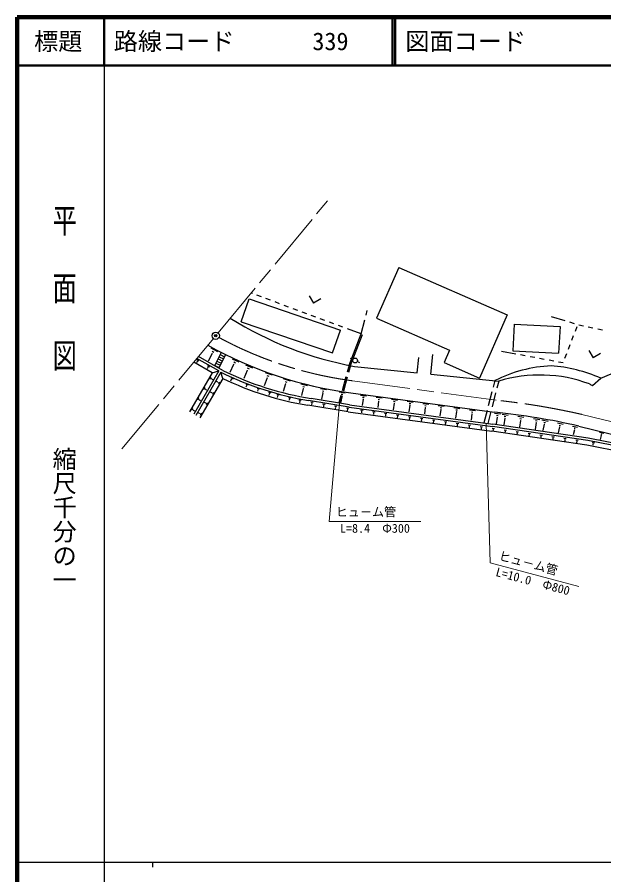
# Model space of a CAD drawing. Units: millimetres, scale not verified. Extents: x 40000 to 680000, y 20000 to 380000.
# Drawn here: x 40000 to 161498, y 202409 to 380000 of the extents above; entities that cross this region are included whole.
import ezdxf
from ezdxf.enums import TextEntityAlignment as Align

# ---------------------------------------------------------------- set-up
doc = ezdxf.new("R2010")
doc.units = ezdxf.units.MM
doc.header["$LTSCALE"] = 1000
doc.header["$PDMODE"] = 32
doc.header["$PDSIZE"] = 500
doc.linetypes.add('CHAIN', pattern=[18.5, 12, -1.5, 3.5, -1.5])
for name, color, linetype, lineweight in [('M-BGD', 7, 'Continuous', 25), ('M-BMK', 2, 'CHAIN', 13), ('M-BMK-SRVR', 3, 'Continuous', 25), ('M-STR-HTXT', 7, 'Continuous', 13), ('M-TTL', 2, 'Continuous', 140), ('M-TTL-BAND', 7, 'Continuous', 25), ('M-TTL-LINE', 7, 'Continuous', 50)]:
    doc.layers.add(name, color=color, linetype=linetype, lineweight=lineweight)
doc.layers.add('M-TTL-TXT', color=7, linetype='Continuous')
doc.styles.add('@ＭＳ ゴシック', font='')
doc.styles.add('ＭＳ ゴシック', font='')
doc.styles.get('@ＭＳ ゴシック').set_extended_font_data('@MS Gothic')
doc.styles.get('ＭＳ ゴシック').set_extended_font_data('MS Gothic')

msp = doc.modelspace()

# ---------------------------------------------------------------- linework, layer by layer
at = {"layer": 'M-BGD'}
for p, q in [((119017, 328191), (114412, 317654)), ((119017, 328191), (141467, 318380)), ((86402, 316939), (88018, 321671)), ((88018, 321671), (106944, 315205)), ((88715, 322758), (88434, 322862)), ((90591, 322063), (89653, 322410)), ((92466, 321368), (91529, 321716)), ((100469, 322295), (101356, 320766)), ((102885, 321653), (101356, 320766)), ((94342, 320674), (93404, 321021)), ((96217, 319979), (95280, 320326)), ((98093, 319284), (97155, 319631)), ((99968, 318589), (99030, 318937)), ((101844, 317895), (100906, 318242)), ((112256, 318285), (112515, 319251)), ((141467, 318380), (135741, 305277)), ((150560, 318026), (153434, 317166)), ((86402, 316939), (105328, 310474)), ((103719, 317200), (102781, 317547)), ((105595, 316505), (104657, 316852)), ((107470, 315810), (106532, 316158)), ((111221, 314421), (111997, 317319)), ((114412, 317654), (129531, 311046)), ((142932, 316413), (142645, 310921)), ((142932, 316413), (152419, 315918)), ((154392, 316880), (155350, 316593)), ((156310, 316315), (157288, 316104)), ((105328, 310474), (106944, 315205)), ((111221, 314421), (108408, 315463)), ((108730, 307936), (111221, 314421)), ((152419, 315918), (152132, 310425)), ((155601, 315016), (155961, 315949)), ((158265, 315893), (159243, 315681)), ((160220, 315470), (161198, 315258)), ((109016, 307843), (111501, 314313)), ((154882, 313150), (155242, 314083)), ((80120, 311524), (81472, 310799)), ((80410, 310847), (80748, 310665)), ((129531, 311046), (128410, 308481)), ((140323, 310868), (143271, 310312)), ((142645, 310921), (152132, 310425)), ((154162, 311283), (154522, 312216)), ((158375, 310994), (159262, 309465)), ((81775, 306744), (77211, 309316)), ((77217, 309083), (77652, 308838)), ((82568, 306871), (77535, 309708)), ((80361, 310350), (79527, 308796)), ((80319, 310373), (80403, 310328)), ((82272, 310597), (80890, 307816)), ((81602, 309248), (82498, 308803)), ((83165, 310146), (81763, 307325)), ((81825, 309696), (82720, 309251)), ((82047, 310144), (82943, 309699)), ((84520, 309284), (85931, 308616)), ((109526, 309102), (109065, 309296)), ((122860, 306364), (123185, 309562)), ((125694, 306077), (126106, 310140)), ((144254, 310126), (145236, 309941)), ((146219, 309756), (147202, 309570)), ((148184, 309385), (149167, 309199)), ((150150, 309014), (151132, 308828)), ((153442, 309417), (153802, 310350)), ((160791, 310352), (159262, 309465)), ((80400, 306371), (76563, 308534)), ((77287, 308699), (77140, 308438)), ((77274, 308707), (77301, 308692)), ((77307, 308861), (77415, 308799)), ((79465, 307472), (79318, 307210)), ((79395, 307856), (79830, 307610)), ((79452, 307479), (79479, 307464)), ((79484, 307633), (79593, 307572)), ((80934, 307905), (81830, 307460)), ((81157, 308353), (82053, 307908)), ((81380, 308800), (82275, 308355)), ((84825, 308103), (84040, 306444)), ((84781, 308124), (84869, 308082)), ((84849, 308610), (85202, 308443)), ((87298, 308029), (88759, 307403)), ((87658, 307356), (88023, 307199)), ((108730, 307936), (108331, 306474)), ((109016, 307843), (108621, 306396)), ((109854, 307682), (122860, 306364)), ((110448, 308715), (110909, 308522)), ((128410, 308481), (135741, 305277)), ((152115, 308643), (153074, 308462)), ((153074, 308462), (153083, 308484)), ((160883, 305245), (166034, 307448)), ((80400, 306371), (75693, 298306)), ((81775, 306744), (76557, 297802)), ((82207, 306492), (76989, 297550)), ((80109, 305476), (79857, 305045)), ((80400, 306371), (81775, 306744)), ((82602, 305186), (82207, 306492)), ((87653, 306839), (86939, 305175)), ((87607, 306859), (87698, 306820)), ((91344, 306452), (92817, 305906)), ((91733, 305805), (92101, 305669)), ((108068, 305510), (107279, 302616)), ((125694, 306077), (139717, 304656)), ((82602, 305186), (77852, 297046)), ((80144, 305239), (80081, 305131)), ((80250, 305123), (80234, 305096)), ((80242, 305109), (80501, 304958)), ((81560, 304391), (81300, 304542)), ((81567, 304404), (81552, 304377)), ((81721, 304369), (81658, 304261)), ((81945, 304455), (81693, 304023)), ((84336, 304945), (84181, 304598)), ((84217, 305371), (84734, 305139)), ((84320, 304952), (84353, 304938)), ((84341, 305129), (84471, 305071)), ((87353, 304018), (87826, 303854)), ((87481, 303815), (87599, 303774)), ((91753, 305295), (91140, 303642)), ((91707, 305312), (91799, 305278)), ((95570, 304074), (95093, 302488)), ((95109, 305156), (96552, 304722)), ((95520, 304561), (95881, 304452)), ((95525, 304087), (95615, 304060)), ((98775, 304072), (100114, 303748)), ((108358, 305431), (107568, 302537)), ((138912, 304737), (138566, 303405)), ((139717, 304656), (139341, 303204)), ((159161, 303720), (160883, 305245)), ((78849, 303317), (78597, 302885)), ((78884, 303080), (78821, 302972)), ((78990, 302964), (78974, 302937)), ((78982, 302950), (79241, 302799)), ((80300, 302231), (80040, 302383)), ((80307, 302245), (80292, 302218)), ((80461, 302210), (80398, 302102)), ((80685, 302296), (80433, 301864)), ((87491, 303652), (87392, 303367)), ((87476, 303657), (87506, 303647)), ((89715, 303197), (90190, 303033)), ((89854, 302830), (89754, 302544)), ((89839, 302835), (89869, 302825)), ((89844, 302993), (89963, 302952)), ((92079, 302376), (92555, 302211)), ((92218, 302008), (92118, 301719)), ((92203, 302013), (92233, 302003)), ((92208, 302171), (92327, 302130)), ((99250, 303107), (98892, 301631)), ((99180, 303549), (99514, 303468)), ((99208, 303117), (99291, 303096)), ((102804, 303119), (104061, 302879)), ((103289, 302245), (103032, 300894)), ((103204, 302652), (103518, 302592)), ((103250, 302252), (103328, 302237)), ((106715, 302386), (107932, 302210)), ((107119, 301955), (107423, 301911)), ((109126, 302230), (138847, 298214)), ((138315, 302437), (137562, 299533)), ((139090, 302236), (138336, 299332)), ((77589, 301158), (77337, 300726)), ((77624, 300920), (77561, 300812)), ((77730, 300804), (77714, 300777)), ((77722, 300791), (77981, 300640)), ((79040, 300072), (78780, 300223)), ((79425, 300137), (79173, 299705)), ((93775, 301896), (94258, 301773)), ((93943, 301544), (93869, 301254)), ((93919, 301704), (94040, 301674)), ((93928, 301548), (93958, 301540)), ((96197, 301279), (96686, 301155)), ((96367, 300924), (96291, 300627)), ((96343, 301086), (96465, 301055)), ((96351, 300928), (96382, 300920)), ((98326, 300792), (98812, 300695)), ((98511, 300452), (98454, 300164)), ((98480, 300610), (98601, 300586)), ((98496, 300455), (98527, 300449)), ((108724, 299257), (100334, 300621)), ((100795, 300343), (101289, 300263)), ((108798, 299752), (100900, 301036)), ((100956, 300165), (101080, 300145)), ((107015, 301651), (106595, 300110)), ((107305, 301572), (106893, 300062)), ((107218, 301568), (107029, 300255)), ((107180, 301574), (107256, 301563)), ((111112, 301760), (112351, 301593)), ((111631, 300933), (111450, 299595)), ((111526, 301326), (111836, 301284)), ((111592, 300939), (111669, 300928)), ((114333, 301325), (115572, 301158)), ((114852, 300498), (114671, 299160)), ((114747, 300891), (115057, 300849)), ((114813, 300504), (114890, 300493)), ((117554, 300890), (118793, 300723)), ((117968, 300456), (118278, 300414)), ((120775, 300455), (122014, 300288)), ((76329, 298999), (76077, 298567)), ((76364, 298761), (76301, 298653)), ((76470, 298645), (76454, 298618)), ((76462, 298632), (76721, 298480)), ((79047, 300086), (79032, 300059)), ((79201, 300051), (79138, 299943)), ((108577, 298268), (100173, 299634)), ((100994, 300007), (100946, 299711)), ((100979, 300010), (101009, 300005)), ((103263, 299942), (103757, 299862)), ((103462, 299606), (103414, 299310)), ((103424, 299764), (103547, 299744)), ((103446, 299609), (103477, 299604)), ((105731, 299541), (106224, 299461)), ((105929, 299205), (105881, 298909)), ((105892, 299363), (106015, 299343)), ((105914, 299208), (105945, 299203)), ((108198, 299140), (108692, 299060)), ((108397, 298804), (108349, 298508)), ((108359, 298962), (108483, 298942)), ((108381, 298806), (108412, 298801)), ((108724, 299257), (138442, 295242)), ((108798, 299752), (138512, 295737)), ((111136, 298719), (111631, 298650)), ((111342, 298388), (111300, 298090)), ((111301, 298545), (111424, 298527)), ((111326, 298390), (111357, 298385)), ((113612, 298374), (114107, 298305)), ((118073, 300063), (117892, 298725)), ((118034, 300068), (118111, 300058)), ((121294, 299628), (121113, 298290)), ((121189, 300021), (121499, 299979)), ((121255, 299633), (121333, 299623)), ((123996, 300020), (125235, 299853)), ((124515, 299193), (124334, 297854)), ((124410, 299586), (124720, 299544)), ((124476, 299198), (124554, 299188)), ((127217, 299585), (128457, 299418)), ((127737, 298758), (127556, 297419)), ((127632, 299151), (127942, 299109)), ((127698, 298763), (127775, 298753)), ((130439, 299150), (131678, 298983)), ((130853, 298716), (131163, 298674)), ((133660, 298715), (134900, 298548)), ((137311, 298565), (136643, 295989)), ((138085, 298364), (137441, 295881)), ((77779, 297913), (77520, 298064)), ((77787, 297926), (77772, 297899)), ((77941, 297891), (77878, 297783)), ((78165, 297978), (77913, 297546)), ((108577, 298268), (138303, 294251)), ((113818, 298042), (113776, 297745)), ((113777, 298199), (113900, 298182)), ((113802, 298044), (113833, 298040)), ((116088, 298029), (116583, 297960)), ((116294, 297697), (116252, 297400)), ((116253, 297854), (116376, 297837)), ((116278, 297699), (116309, 297695)), ((118564, 297684), (119059, 297614)), ((118770, 297352), (118728, 297055)), ((118729, 297509), (118852, 297492)), ((118754, 297354), (118785, 297350)), ((121040, 297338), (121535, 297269)), ((121205, 297164), (121329, 297147)), ((121246, 297007), (121205, 296710)), ((121230, 297009), (121261, 297005)), ((123516, 296993), (124011, 296924)), ((123681, 296819), (123805, 296801)), ((123722, 296661), (123681, 296364)), ((123707, 296664), (123737, 296659)), ((125992, 296648), (126487, 296579)), ((130958, 298323), (130777, 296984)), ((130919, 298328), (130997, 298317)), ((134180, 297888), (133999, 296548)), ((134075, 298280), (134385, 298239)), ((134141, 297893), (134218, 297882)), ((138864, 298012), (140113, 297844)), ((139387, 297179), (139204, 295820)), ((139282, 297574), (139594, 297532)), ((139348, 297184), (139426, 297173)), ((140446, 297794), (141700, 297621)), ((140969, 296955), (140781, 295591)), ((140864, 297353), (141178, 297310)), ((140930, 296961), (141008, 296950)), ((143683, 297348), (144949, 297173)), ((144105, 296903), (144422, 296859)), ((146932, 296900), (148209, 296724)), ((148687, 296643), (149949, 296379)), ((126157, 296473), (126281, 296456)), ((126198, 296316), (126157, 296019)), ((126183, 296318), (126213, 296314)), ((128468, 296303), (128963, 296234)), ((128633, 296128), (128757, 296111)), ((128674, 295971), (128633, 295674)), ((128659, 295973), (128690, 295969)), ((130944, 295957), (131439, 295888)), ((131109, 295783), (131233, 295766)), ((131150, 295626), (131109, 295329)), ((131135, 295628), (131166, 295624)), ((133420, 295612), (133915, 295543)), ((133585, 295438), (133709, 295421)), ((133626, 295281), (133585, 294984)), ((133611, 295283), (133642, 295278)), ((135896, 295267), (136391, 295198)), ((136061, 295093), (136185, 295075)), ((136102, 294935), (136061, 294638)), ((136087, 294938), (136118, 294933)), ((138372, 294922), (138867, 294853)), ((158170, 292363), (138442, 295242)), ((158255, 292856), (138512, 295737)), ((144211, 296501), (144021, 295122)), ((144172, 296507), (144251, 296496)), ((147465, 296046), (147272, 294651)), ((147358, 296451), (147677, 296407)), ((147425, 296051), (147505, 296040)), ((149160, 295753), (148880, 294417)), ((149081, 296165), (149396, 296099)), ((149120, 295762), (149199, 295745)), ((151887, 295974), (153050, 295731)), ((152323, 295155), (152072, 293954)), ((152250, 295534), (152541, 295473)), ((152286, 295162), (152359, 295147)), ((154989, 295325), (156056, 295103)), ((155322, 294922), (155589, 294866)), ((156293, 295332), (170213, 291873)), ((158001, 291378), (138303, 294251)), ((138537, 294747), (138661, 294730)), ((138578, 294590), (138537, 294293)), ((138563, 294592), (138594, 294588)), ((140848, 294577), (141343, 294508)), ((141013, 294402), (141137, 294385)), ((141054, 294245), (141013, 293948)), ((141039, 294247), (141070, 294243)), ((143324, 294231), (143819, 294162)), ((143489, 294057), (143613, 294040)), ((143530, 293900), (143489, 293603)), ((143515, 293902), (143546, 293898)), ((145800, 293886), (146295, 293817)), ((145965, 293712), (146089, 293695)), ((146006, 293555), (145965, 293258)), ((145991, 293557), (146022, 293552)), ((148276, 293541), (148771, 293472)), ((148441, 293367), (148565, 293349)), ((148482, 293209), (148441, 292912)), ((148467, 293212), (148498, 293207)), ((150752, 293196), (151247, 293127)), ((155389, 294574), (155166, 293506)), ((155356, 294581), (155422, 294567)), ((160599, 294056), (161488, 293835)), ((160911, 293412), (160703, 292577)), ((160866, 293707), (161088, 293651)), ((160883, 293419), (160939, 293405)), ((150917, 293021), (151041, 293004)), ((150958, 292864), (150917, 292567)), ((150943, 292866), (150974, 292862)), ((153228, 292851), (153723, 292782)), ((153393, 292676), (153517, 292659)), ((153434, 292519), (153393, 292222)), ((153419, 292521), (153450, 292517)), ((155704, 292505), (156199, 292436)), ((155869, 292331), (155993, 292314)), ((155910, 292174), (155869, 291877)), ((155895, 292176), (155926, 292172)), ((168135, 289378), (158001, 291378)), ((169814, 290065), (158170, 292363)), ((169934, 290552), (158255, 292856)), ((159056, 291985), (159547, 291888)), ((159244, 291642), (159186, 291348)), ((159211, 291801), (159334, 291777)), ((159228, 291645), (159259, 291639))]:
    msp.add_line(p, q, dxfattribs=at)
msp.add_circle((109987, 308909), 500, dxfattribs=at)
for centre, radius, start, end in [((123477, 380979), 74553, 238.13863, 259.47043), ((119880, 384026), 82500, 240.70259, 262.50981), ((151915, 279051), 28790, 92.67051, 116.85004), ((148216, 276338), 31560, 66.33762, 85.71605), ((110926, 364247), 64502, 243.56102, 260.54831), ((110926, 364247), 64002, 243.69897, 260.98746), ((148216, 276338), 29566, 69.65204, 106.70572), ((110926, 364247), 65502, 244.3796, 260.54831), ((202801, 389984), 96675, 242.72393, 243.16564), ((123575, 151506), 147501, 77.18428, 84.02787)]:
    msp.add_arc(centre, radius, start, end, dxfattribs=at)
at = {"layer": 'M-BMK'}
for p, q in [((81604, 314618), (105070, 342940)), ((61696, 290591), (80647, 313463)), ((109452, 304709), (139182, 300692)), ((156929, 297750), (177552, 292625))]:
    msp.add_line(p, q, dxfattribs=at)
for centre, radius, start, end in [((119880, 384026), 80000, 241.56131, 262.50981), ((123575, 151506), 150000, 77.15226, 84.02787)]:
    msp.add_arc(centre, radius, start, end, dxfattribs=at)
at = {"layer": 'M-BMK-SRVR'}
msp.add_circle((81125, 314040), 750, dxfattribs=at)
msp.add_point((81125, 314040), dxfattribs=at)
at = {"layer": 'M-STR-HTXT'}
for p, q in [((104598, 275575), (106742, 300086)), ((137984, 266997), (137100, 295928)), ((104598, 275575), (123598, 275575)), ((137984, 266997), (156346, 262115))]:
    msp.add_line(p, q, dxfattribs=at)
at = {"layer": 'M-TTL'}
for p, q in [((40000, 380000), (40000, 20000)), ((680000, 380000), (40000, 380000))]:
    msp.add_line(p, q, dxfattribs=at)
at = {"layer": 'M-TTL-BAND'}
for p, q in [((58000, 370000), (58000, 20000)), ((40000, 205000), (579000, 205000)), ((68000, 205000), (68000, 204000))]:
    msp.add_line(p, q, dxfattribs=at)
at = {"layer": 'M-TTL-LINE'}
for p, q in [((58000, 380000), (58000, 370000)), ((117750, 380000), (117750, 370000)), ((118250, 380000), (118250, 370000)), ((40000, 370000), (680000, 370000))]:
    msp.add_line(p, q, dxfattribs=at)

# ---------------------------------------------------------------- texts
at = {"layer": 'M-STR-HTXT', "style": 'ＭＳ ゴシック'}
msp.add_text('ヒュ－ム管', height=1833, dxfattribs=at).set_placement((105973, 276075), align=Align.BOTTOM_LEFT)
msp.add_text('L=8.4\u3000Φ300', height=1833, dxfattribs=at).set_placement((114098, 275075), align=Align.TOP_CENTER)
msp.add_text('ヒュ－ム管', height=1833, rotation=345.113, dxfattribs=at).set_placement((139441, 267127), align=Align.BOTTOM_LEFT)
msp.add_text('L=10.0\u3000Φ800', height=1833, rotation=345.113, dxfattribs=at).set_placement((147036, 264073), align=Align.TOP_CENTER)
at = {"layer": 'M-TTL-BAND', "style": '@ＭＳ ゴシック', "width": 1.4}
msp.add_text('平  面  図', height=3666, rotation=270, dxfattribs=at).set_placement((49777, 306475), align=Align.MIDDLE_RIGHT)
at = {"layer": 'M-TTL-BAND', "style": '@ＭＳ ゴシック'}
msp.add_text('縮尺千分の一', height=3666, rotation=270, dxfattribs=at).set_placement((49777, 261030), align=Align.MIDDLE_RIGHT)
at = {"layer": 'M-TTL-TXT', "style": 'ＭＳ ゴシック'}
msp.add_text('標題', height=3666, dxfattribs=at).set_placement((48500, 375000), align=Align.MIDDLE_CENTER)
for s, p in [('路線コード', (60000, 375000)), ('339', (101142, 375000)), ('図面コード', (120380, 375000))]:
    msp.add_text(s, height=3666, dxfattribs=at).set_placement(p, align=Align.MIDDLE_LEFT)

doc.saveas('drawing.dxf')
